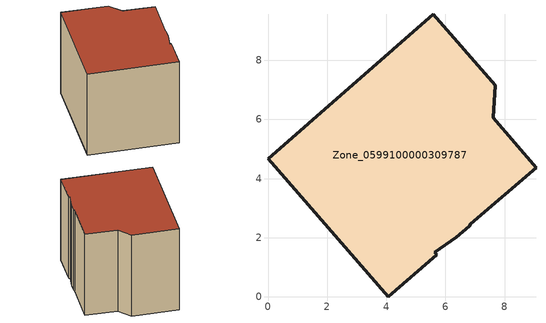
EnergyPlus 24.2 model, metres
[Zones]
Zone_0599100000309787
 floor ground (C_G): 4.07,0 0,4.67 5.59,9.56 7.69,7.15 7.62,6.06 9.06,4.36 6.86,2.48 6.81,2.39 6.37,2.01 5.64,1.51 5.71,1.43 z0
 wall outside (C_F): 6.86,2.48 9.06,4.36 7.62,6.06 7.69,7.15 5.59,9.56 0,4.67 4.07,0 5.71,1.43 5.64,1.51 6.37,2.01 6.81,2.39 6.86,2.48 z0:6.44
 roof outside (C_R): 5.64,1.51 6.37,2.01 6.81,2.39 6.86,2.48 9.06,4.36 7.62,6.06 7.69,7.15 5.59,9.56 0,4.67 4.07,0 5.71,1.43 z6.44
[BUILDING]
Pand.0599100000309787: North Axis=0; Terrain=City; Loads Convergence Tolerance Value=0.04; Temperature Convergence Tolerance Value=0.4; Solar Distribution=FullExterior; Maximum Number of Warmup Days=25; Minimum Number of Warmup Days=1
[Site:Location]
Rotterdam.The.Hague.AP_ZH_NLD Design_Conditions: Latitude=51.96; Longitude=4.45; Time Zone=1; Elevation=-4.5
[SITE:GROUNDTEMPERATURE:BUILDINGSURFACE]
18, 18, 18, 18, 18, 18, 18, 18, 18, 18, 18, 18
[MATERIAL] Thermal Absorptance=0.9; Solar Absorptance=0.7; Visible Absorptance=0.7
Name | Roughness | Thickness | Conductivity | Density | Specific Heat
G.TC.1946 | MediumSmooth | 0.15 | 1 | 540 | 1210
F.TC.1946 | Rough | 0.3 | 0.857143 | 1920 | 840
R.TC.1946 | MediumRough | 0.2 | 0.909091 | 1500 | 1000
[CONSTRUCTION]
C_G: G.TC.1946
C_F: F.TC.1946
C_R: R.TC.1946
[ZONE]
Zone_0599100000309787: Type=1; Multiplier=1; Ceiling Height=Autocalculate; Volume=Autocalculate; Floor Area=autocalculate; Part of Total Floor Area=Yes
[ZONEINFILTRATION:DESIGNFLOWRATE]
Infil_Zone_0599100000309787: Zone or ZoneList or Space or SpaceList=Zone_0599100000309787; Schedule=AlwaysOn; Design Flow Rate Calculation Method=Flow/Area; Flow Rate per Floor Area=0.003; Constant Term Coefficient=1; Temperature Term Coefficient=0; Velocity Term Coefficient=0; Velocity Squared Term Coefficient=0
[HVACTEMPLATE:ZONE:IDEALLOADSAIRSYSTEM]
Zone_0599100000309787: Maximum Heating Supply Air Temperature=50; Minimum Cooling Supply Air Temperature=13; Maximum Heating Supply Air Humidity Ratio=0.0156; Minimum Cooling Supply Air Humidity Ratio=0.0077; Heating Limit=NoLimit; Cooling Limit=NoLimit; Dehumidification Control Type=ConstantSensibleHeatRatio; Cooling Sensible Heat Ratio=0.7; Dehumidification Setpoint=60; Humidification Control Type=None; Humidification Setpoint=30; Outdoor Air Method=None; Outdoor Air Flow Rate per Person=0.00944; Outdoor Air Flow Rate per Zone Floor Area=0; Outdoor Air Flow Rate per Zone=0; Demand Controlled Ventilation Type=None; Outdoor Air Economizer Type=NoEconomizer; Heat Recovery Type=None; Sensible Heat Recovery Effectiveness=0.7; Latent Heat Recovery Effectiveness=0.65
[ZONECONTROL:THERMOSTAT]
ThermostatControl_Zone_0599100000309787: Zone or ZoneList=Zone_0599100000309787; Control Type Schedule=DualSetpointControlType; Control 1=Thermostat_Zone_0599100000309787; Temperature Difference Between Cutout And Setpoint=0
[THERMOSTATSETPOINT:DUALSETPOINT]
Thermostat_Zone_0599100000309787: Heating Setpoint Temperature Schedule=HeatingSetpoint_Zone_0599100000309787; Cooling Setpoint Temperature Schedule=CoolingSetpoint_Zone_0599100000309787
[SCHEDULE:COMPACT]
HeatingSetpoint_Zone_0599100000309787: Through: 12/31, For: AllDays, Until: 24:00, 21
CoolingSetpoint_Zone_0599100000309787: Through: 12/31, For: AllDays, Until: 24:00, 24
DualSetpointControlType: Through: 12/31, For: AllDays, Until: 24:00, 4
AlwaysOn: Through: 12/31, For: AllDays, Until: 24:00, 1
